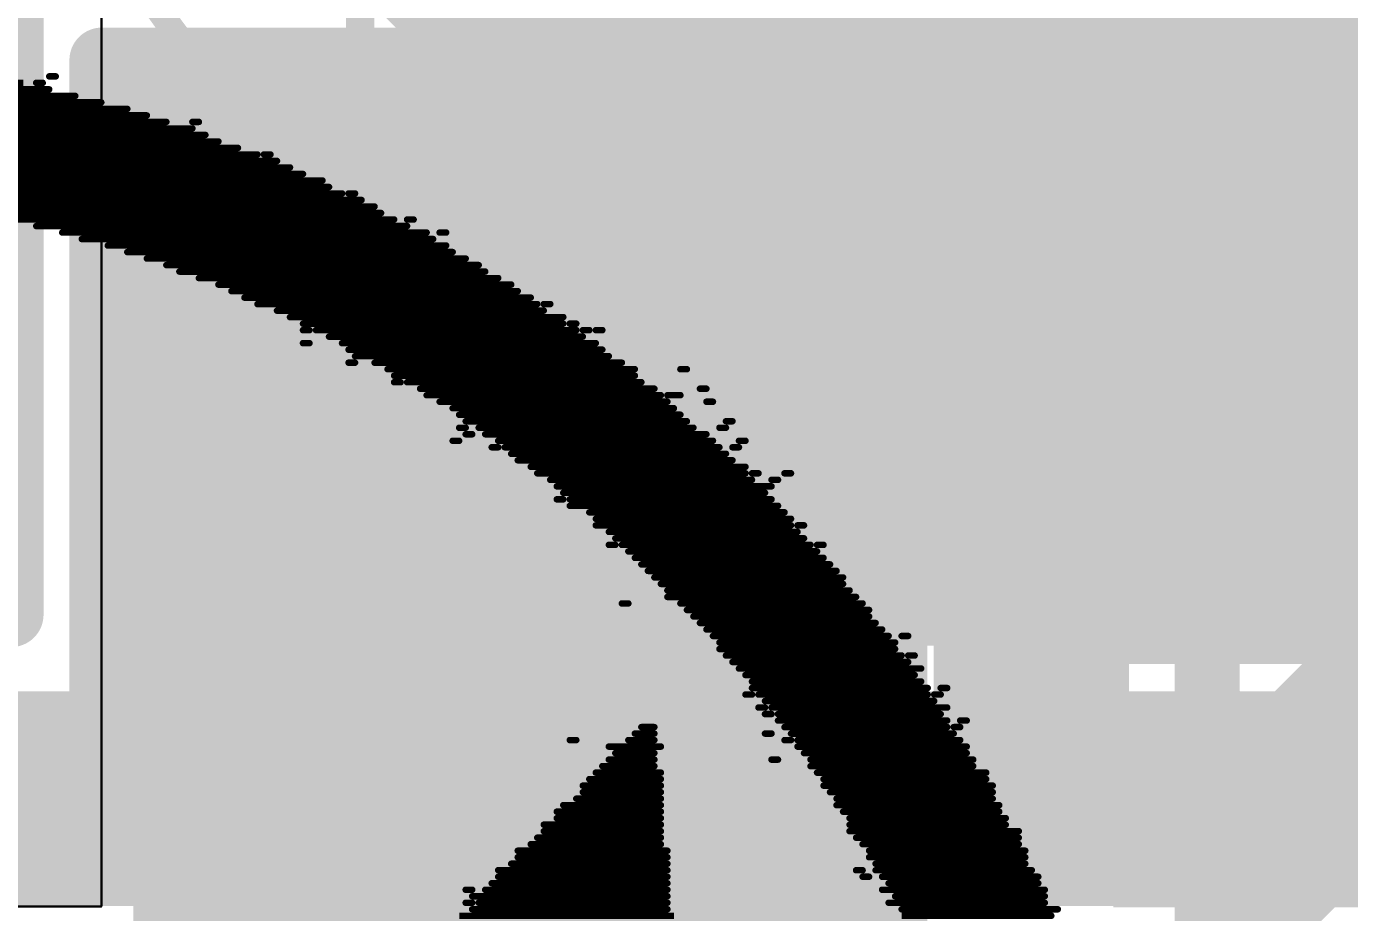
# Model space of a CAD drawing. Header units: millimetres. Extents: x -0.33 to 3.26, y -0.12 to 2.83.
# Drawn here: x 1.9495 to 2.1528, y 0.3345 to 0.4707 of the extents above; entities that cross this region are included whole.
import ezdxf

# ---------------------------------------------------------------- set-up
doc = ezdxf.new("R2010")
doc.units = ezdxf.units.MM
doc.header["$MEASUREMENT"] = 0
for name, color, linetype in [('BottomLayer', 5, 'Continuous'), ('BottomOverlay', 54, 'Continuous'), ('TopLayer', 1, 'Continuous'), ('TopOverlay', 2, 'Continuous'), ('TopPaste', 8, 'Continuous'), ('TopSolder', 216, 'Continuous'), ('ViaHoleLayer', 16, 'Continuous')]:
    doc.layers.add(name, color=color, linetype=linetype)
doc.styles.add('Arial', font='', dxfattribs={"height": 0.2})
doc.styles.get('Arial').set_extended_font_data('Arial')

# ---------------------------------------------------------------- blocks, each defined once
blk = doc.blocks.new('MS0530_2R2M_44')
at = {"layer": 'TopOverlay', "const_width": 0.01}
for points in [[(-0.10236, -0.06136), (-0.10236, -0.11319)], [(-0.10236, -0.11319), (0.10236, -0.11319)]]:
    blk.add_lwpolyline(points, dxfattribs=at)
at = {"layer": 'TopOverlay', "const_width": 0.005}
blk.add_lwpolyline([(-0.10486, -0.11319, 1), (-0.09986, -0.11319, 1)], format="xyb", close=True, dxfattribs=at)
blk.add_lwpolyline([(-0.10486, -0.11319, 1), (-0.09986, -0.11319, 1)], format="xyb", close=True, dxfattribs=at)
blk = doc.blocks.new('C__0402_58')
at = {"layer": 'TopLayer'}
for points in [[(-0.0275, -0.0125), (-0.0275, 0.0125), (-0.0095, 0.0125), (-0.0095, -0.0125)], [(0.0095, -0.0125), (0.0095, 0.0125), (0.0275, 0.0125), (0.0275, -0.0125)]]:
    blk.add_hatch(color=1, dxfattribs=at).paths.add_polyline_path(points)
at = {"layer": 'TopPaste'}
for points in [[(-0.0275, -0.0125), (-0.0275, 0.0125), (-0.0095, 0.0125), (-0.0095, -0.0125)], [(0.0095, -0.0125), (0.0095, 0.0125), (0.0275, 0.0125), (0.0275, -0.0125)]]:
    blk.add_hatch(color=8, dxfattribs=at).paths.add_polyline_path(points)
at = {"layer": 'TopSolder'}
for points in [[(-0.0315, -0.0165), (-0.0315, 0.0165), (-0.0055, 0.0165), (-0.0055, -0.0165)], [(0.0055, -0.0165), (0.0055, 0.0165), (0.0315, 0.0165), (0.0315, -0.0165)]]:
    blk.add_hatch(color=216, dxfattribs=at).paths.add_polyline_path(points)
at = {"layer": 'TopOverlay', "const_width": 0.005}
for points in [[(-0.0325, 0.0175), (-0.0085, 0.0175)], [(-0.0325, 0.0175), (-0.0325, -0.0175)], [(0.0085, 0.0175), (0.0325, 0.0175)], [(0.0325, 0.0175), (0.0325, -0.0175)], [(-0.0325, -0.0175), (-0.0085, -0.0175)], [(0.0085, -0.0175), (0.0325, -0.0175)]]:
    blk.add_lwpolyline(points, dxfattribs=at)
at = {"layer": 'TopOverlay', "const_width": 0.0025}
for points in [[(-0.03375, 0.0175, 1), (-0.03125, 0.0175, 1)], [(-0.03375, 0.0175, 1), (-0.03125, 0.0175, 1)], [(-0.00975, 0.0175, 1), (-0.00725, 0.0175, 1)], [(0.00725, 0.0175, 1), (0.00975, 0.0175, 1)], [(0.03125, 0.0175, 1), (0.03375, 0.0175, 1)], [(0.03125, 0.0175, 1), (0.03375, 0.0175, 1)], [(-0.03375, -0.0175, 1), (-0.03125, -0.0175, 1)], [(-0.03375, -0.0175, 1), (-0.03125, -0.0175, 1)], [(-0.00975, -0.0175, 1), (-0.00725, -0.0175, 1)], [(0.00725, -0.0175, 1), (0.00975, -0.0175, 1)], [(0.03125, -0.0175, 1), (0.03375, -0.0175, 1)], [(0.03125, -0.0175, 1), (0.03375, -0.0175, 1)]]:
    blk.add_lwpolyline(points, format="xyb", close=True, dxfattribs=at)
blk = doc.blocks.new('C__0402_92')
at = {"layer": 'TopLayer'}
for points in [[(-0.0275, -0.0125), (-0.0275, 0.0125), (-0.0095, 0.0125), (-0.0095, -0.0125)], [(0.0095, -0.0125), (0.0095, 0.0125), (0.0275, 0.0125), (0.0275, -0.0125)]]:
    blk.add_hatch(color=1, dxfattribs=at).paths.add_polyline_path(points)
at = {"layer": 'TopPaste'}
for points in [[(-0.0275, -0.0125), (-0.0275, 0.0125), (-0.0095, 0.0125), (-0.0095, -0.0125)], [(0.0095, -0.0125), (0.0095, 0.0125), (0.0275, 0.0125), (0.0275, -0.0125)]]:
    blk.add_hatch(color=8, dxfattribs=at).paths.add_polyline_path(points)
at = {"layer": 'TopSolder'}
for points in [[(-0.0315, -0.0165), (-0.0315, 0.0165), (-0.0055, 0.0165), (-0.0055, -0.0165)], [(0.0055, -0.0165), (0.0055, 0.0165), (0.0315, 0.0165), (0.0315, -0.0165)]]:
    blk.add_hatch(color=216, dxfattribs=at).paths.add_polyline_path(points)
at = {"layer": 'TopOverlay', "const_width": 0.005}
for points in [[(-0.0325, 0.0175), (-0.0325, -0.0175)], [(-0.0325, 0.0175), (-0.0085, 0.0175)], [(0.0085, 0.0175), (0.0325, 0.0175)], [(0.0325, 0.0175), (0.0325, -0.0175)], [(-0.0325, -0.0175), (-0.0085, -0.0175)], [(0.0085, -0.0175), (0.0325, -0.0175)]]:
    blk.add_lwpolyline(points, dxfattribs=at)
at = {"layer": 'TopOverlay', "const_width": 0.0025}
for points in [[(-0.03375, 0.0175, 1), (-0.03125, 0.0175, 1)], [(-0.03375, 0.0175, 1), (-0.03125, 0.0175, 1)], [(-0.00975, 0.0175, 1), (-0.00725, 0.0175, 1)], [(0.00725, 0.0175, 1), (0.00975, 0.0175, 1)], [(0.03125, 0.0175, 1), (0.03375, 0.0175, 1)], [(0.03125, 0.0175, 1), (0.03375, 0.0175, 1)], [(-0.03375, -0.0175, 1), (-0.03125, -0.0175, 1)], [(-0.03375, -0.0175, 1), (-0.03125, -0.0175, 1)], [(-0.00975, -0.0175, 1), (-0.00725, -0.0175, 1)], [(0.00725, -0.0175, 1), (0.00975, -0.0175, 1)], [(0.03125, -0.0175, 1), (0.03375, -0.0175, 1)], [(0.03125, -0.0175, 1), (0.03375, -0.0175, 1)]]:
    blk.add_lwpolyline(points, format="xyb", close=True, dxfattribs=at)
blk = doc.blocks.new('TPS563201DDCR_260')
at = {"layer": 'TopLayer'}
for points in [[(-0.07323, 0.04961), (-0.02913, 0.04961), (-0.02913, 0.0252), (-0.07323, 0.0252)], [(0.02913, 0.04961), (0.07323, 0.04961), (0.07323, 0.0252), (0.02913, 0.0252)], [(-0.07323, 0.0122), (-0.02913, 0.0122), (-0.02913, -0.0122), (-0.07323, -0.0122)], [(0.02913, 0.0122), (0.07323, 0.0122), (0.07323, -0.0122), (0.02913, -0.0122)], [(-0.07323, -0.0252), (-0.02913, -0.0252), (-0.02913, -0.04961), (-0.07323, -0.04961)], [(0.02913, -0.0252), (0.07323, -0.0252), (0.07323, -0.04961), (0.02913, -0.04961)]]:
    blk.add_hatch(color=1, dxfattribs=at).paths.add_polyline_path(points)
at = {"layer": 'TopPaste'}
for points in [[(-0.07323, 0.04961), (-0.02913, 0.04961), (-0.02913, 0.0252), (-0.07323, 0.0252)], [(0.02913, 0.04961), (0.07323, 0.04961), (0.07323, 0.0252), (0.02913, 0.0252)], [(-0.07323, 0.0122), (-0.02913, 0.0122), (-0.02913, -0.0122), (-0.07323, -0.0122)], [(0.02913, 0.0122), (0.07323, 0.0122), (0.07323, -0.0122), (0.02913, -0.0122)], [(-0.07323, -0.0252), (-0.02913, -0.0252), (-0.02913, -0.04961), (-0.07323, -0.04961)], [(0.02913, -0.0252), (0.07323, -0.0252), (0.07323, -0.04961), (0.02913, -0.04961)]]:
    blk.add_hatch(color=8, dxfattribs=at).paths.add_polyline_path(points)
at = {"layer": 'TopSolder'}
for points in [[(-0.07723, 0.05361), (-0.02513, 0.05361), (-0.02513, 0.0212), (-0.07723, 0.0212)], [(0.02513, 0.05361), (0.07723, 0.05361), (0.07723, 0.0212), (0.02513, 0.0212)], [(-0.07723, 0.0162), (-0.02513, 0.0162), (-0.02513, -0.0162), (-0.07723, -0.0162)], [(0.02513, 0.0162), (0.07723, 0.0162), (0.07723, -0.0162), (0.02513, -0.0162)], [(-0.07723, -0.0212), (-0.02513, -0.0212), (-0.02513, -0.05361), (-0.07723, -0.05361)], [(0.02513, -0.0212), (0.07723, -0.0212), (0.07723, -0.05361), (0.02513, -0.05361)]]:
    blk.add_hatch(color=216, dxfattribs=at).paths.add_polyline_path(points)
at = {"layer": 'TopOverlay'}
for points, const_width in [([(-0.05434, 0.065, 1), (-0.06566, 0.065, 1)], 0.01), ([(-0.06816, 0.065, 1), (-0.06316, 0.065, 1)], 0.005), ([(-0.05684, 0.065, 1), (-0.05184, 0.065, 1)], 0.005), ([(-0.0325, 0.06, 1), (-0.0275, 0.06, 1)], 0.005), ([(0.0315, 0.06, 1), (0.0365, 0.06, 1)], 0.005), ([(-0.0325, -0.06, 1), (-0.0275, -0.06, 1)], 0.005), ([(0.0285, -0.06, 1), (0.0335, -0.06, 1)], 0.005)]:
    blk.add_lwpolyline(points, format="xyb", close=True, dxfattribs=dict(at, const_width=const_width))
at = {"layer": 'TopOverlay', "const_width": 0.01}
for points in [[(-0.03, 0.06), (0.034, 0.06)], [(-0.03, -0.06), (0.031, -0.06)]]:
    blk.add_lwpolyline(points, dxfattribs=at)
blk = doc.blocks.new('C__0402_273')
at = {"layer": 'TopLayer'}
for points in [[(-0.0275, -0.0125), (-0.0275, 0.0125), (-0.0095, 0.0125), (-0.0095, -0.0125)], [(0.0095, -0.0125), (0.0095, 0.0125), (0.0275, 0.0125), (0.0275, -0.0125)]]:
    blk.add_hatch(color=1, dxfattribs=at).paths.add_polyline_path(points)
at = {"layer": 'TopPaste'}
for points in [[(-0.0275, -0.0125), (-0.0275, 0.0125), (-0.0095, 0.0125), (-0.0095, -0.0125)], [(0.0095, -0.0125), (0.0095, 0.0125), (0.0275, 0.0125), (0.0275, -0.0125)]]:
    blk.add_hatch(color=8, dxfattribs=at).paths.add_polyline_path(points)
at = {"layer": 'TopSolder'}
for points in [[(-0.0315, -0.0165), (-0.0315, 0.0165), (-0.0055, 0.0165), (-0.0055, -0.0165)], [(0.0055, -0.0165), (0.0055, 0.0165), (0.0315, 0.0165), (0.0315, -0.0165)]]:
    blk.add_hatch(color=216, dxfattribs=at).paths.add_polyline_path(points)
at = {"layer": 'TopOverlay', "const_width": 0.005}
for points in [[(-0.0325, 0.0175), (-0.0325, -0.0175)], [(-0.0325, 0.0175), (-0.0085, 0.0175)], [(0.0085, 0.0175), (0.0325, 0.0175)], [(0.0325, 0.0175), (0.0325, -0.0175)], [(-0.0325, -0.0175), (-0.0085, -0.0175)], [(0.0085, -0.0175), (0.0325, -0.0175)]]:
    blk.add_lwpolyline(points, dxfattribs=at)
at = {"layer": 'TopOverlay', "const_width": 0.0025}
for points in [[(-0.03375, 0.0175, 1), (-0.03125, 0.0175, 1)], [(-0.03375, 0.0175, 1), (-0.03125, 0.0175, 1)], [(-0.00975, 0.0175, 1), (-0.00725, 0.0175, 1)], [(0.00725, 0.0175, 1), (0.00975, 0.0175, 1)], [(0.03125, 0.0175, 1), (0.03375, 0.0175, 1)], [(0.03125, 0.0175, 1), (0.03375, 0.0175, 1)], [(-0.03375, -0.0175, 1), (-0.03125, -0.0175, 1)], [(-0.03375, -0.0175, 1), (-0.03125, -0.0175, 1)], [(-0.00975, -0.0175, 1), (-0.00725, -0.0175, 1)], [(0.00725, -0.0175, 1), (0.00975, -0.0175, 1)], [(0.03125, -0.0175, 1), (0.03375, -0.0175, 1)], [(0.03125, -0.0175, 1), (0.03375, -0.0175, 1)]]:
    blk.add_lwpolyline(points, format="xyb", close=True, dxfattribs=at)

msp = doc.modelspace()

# ---------------------------------------------------------------- hatches: boundary and pattern name
at = {"layer": 'BottomLayer'}
for points in [[(2.08894, 0.4555), (2.08894, 0.4255), (2.20894, 0.4255), (2.20894, 0.4555)], [(2.08894, 0.3355), (2.11894, 0.3355), (2.11894, 0.4555), (2.08894, 0.4555)], [(1.815, 0.3355), (2.11894, 0.3355), (2.11894, 0.3685), (1.815, 0.3685)]]:
    msp.add_hatch(color=5, dxfattribs=at).paths.add_polyline_path(points)
h = msp.add_hatch(color=5, dxfattribs=at)
edge = h.paths.add_edge_path()
edge.add_arc((2.10194, 0.3515), 0.01181, 0, 360)
at = {"layer": 'TopLayer'}
for points in [[(2.03294, 0.377), (2.16594, 0.377), (2.16594, 0.6425), (2.03294, 0.6425)], [(1.9611, 0.358), (2.081, 0.358), (2.081, 0.4605), (1.9611, 0.4605)], [(2.08894, 0.3355), (2.16594, 0.3355), (2.16594, 0.3685), (2.08894, 0.3685)], [(1.973, 0.318), (2.081, 0.318), (2.081, 0.343), (1.973, 0.343)]]:
    msp.add_hatch(color=1, dxfattribs=at).paths.add_polyline_path(points)
h = msp.add_hatch(color=1, dxfattribs=at)
edge = h.paths.add_edge_path()
edge.add_arc((2.10194, 0.3515), 0.01181, 0, 360)
at = {"layer": 'ViaHoleLayer'}
h = msp.add_hatch(color=16, dxfattribs=at)
edge = h.paths.add_edge_path()
edge.add_arc((2.10194, 0.3515), 0.00591, 0, 360)

# ---------------------------------------------------------------- linework, layer by layer
at = {"layer": 'BottomLayer'}
for p, q in [((1.96104, 0.33544), (1.96104, 0.60394)), ((1.71754, 0.33544), (1.96104, 0.33544))]:
    msp.add_line(p, q, dxfattribs=at)
for points, const_width in [([(2.00394, 0.4905), (2.01725, 0.47719)], 0.025), ([(2.01725, 0.47719), (2.21483, 0.47719)], 0.025), ([(2.13094, 0.4135), (2.20844, 0.4135)], 0.01), ([(2.13094, 0.35103), (2.19341, 0.4135)], 0.01), ([(2.13094, 0.4076), (2.13684, 0.4135)], 0.01), ([(2.13094, 0.3805), (2.13094, 0.4135)], 0.01), ([(2.13094, 0.37932), (2.16513, 0.4135)], 0.01), ([(2.14054, 0.4135), (2.20844, 0.3456)], 0.01), ([(2.06838, 0.26018), (2.20844, 0.40025)], 0.01), ([(2.13094, 0.39482), (2.20916, 0.3166)], 0.01), ([(2.13094, 0.3235), (2.13094, 0.3805)], 0.01), ([(2.13094, 0.3235), (2.13094, 0.3805)], 0.01), ([(2.13094, 0.36653), (2.2373, 0.26018)], 0.01), ([(2.13094, 0.33825), (2.20901, 0.26018)], 0.01)]:
    msp.add_lwpolyline(points, dxfattribs=dict(at, const_width=const_width))
for points, const_width in [([(2.011, 0.47719, 1), (2.0235, 0.47719, 1)], 0.0125), ([(2.011, 0.47719, 1), (2.0235, 0.47719, 1)], 0.0125), ([(2.12844, 0.4135, 1), (2.13344, 0.4135, 1)], 0.005), ([(2.12844, 0.4135, 1), (2.13344, 0.4135, 1)], 0.005), ([(2.13434, 0.4135, 1), (2.13934, 0.4135, 1)], 0.005), ([(2.13804, 0.4135, 1), (2.14304, 0.4135, 1)], 0.005), ([(2.12844, 0.4076, 1), (2.13344, 0.4076, 1)], 0.005), ([(2.12844, 0.39482, 1), (2.13344, 0.39482, 1)], 0.005), ([(2.12844, 0.3805, 1), (2.13344, 0.3805, 1)], 0.005), ([(2.12844, 0.3805, 1), (2.13344, 0.3805, 1)], 0.005), ([(2.12844, 0.3805, 1), (2.13344, 0.3805, 1)], 0.005), ([(2.12844, 0.37932, 1), (2.13344, 0.37932, 1)], 0.005), ([(2.12844, 0.36653, 1), (2.13344, 0.36653, 1)], 0.005), ([(2.12844, 0.35103, 1), (2.13344, 0.35103, 1)], 0.005), ([(2.12844, 0.33825, 1), (2.13344, 0.33825, 1)], 0.005)]:
    msp.add_lwpolyline(points, format="xyb", close=True, dxfattribs=dict(at, const_width=const_width))
at = {"layer": 'BottomOverlay', "const_width": 0.001}
for points in [[(1.852, 0.462), (1.949, 0.462)], [(1.951, 0.462), (1.952, 0.462)], [(1.953, 0.463), (1.954, 0.463)], [(1.844, 0.46), (1.957, 0.46)], [(1.848, 0.461), (1.953, 0.461)], [(1.836, 0.458), (1.965, 0.458)], [(1.839, 0.459), (1.961, 0.459)], [(1.827, 0.455), (1.975, 0.455)], [(1.829, 0.456), (1.971, 0.456)], [(1.833, 0.457), (1.968, 0.457)], [(1.975, 0.456), (1.976, 0.456)], [(1.821, 0.453), (1.979, 0.453)], [(1.824, 0.454), (1.977, 0.454)], [(1.816, 0.451), (1.985, 0.451)], [(1.819, 0.452), (1.982, 0.452)], [(1.986, 0.451), (1.987, 0.451)], [(1.811, 0.449), (1.99, 0.449)], [(1.813, 0.45), (1.988, 0.45)], [(1.806, 0.447), (1.995, 0.447)], [(1.809, 0.448), (1.992, 0.448)], [(1.913, 0.446), (1.996, 0.446)], [(1.923, 0.445), (1.998, 0.445)], [(1.999, 0.445), (2, 0.445)], [(1.93, 0.444), (2.001, 0.444)], [(1.938, 0.443), (2.003, 0.443)], [(1.942, 0.442), (2.004, 0.442)], [(1.947, 0.441), (2.006, 0.441)], [(2.008, 0.441), (2.009, 0.441)], [(1.951, 0.44), (2.008, 0.44)], [(1.955, 0.439), (2.011, 0.439)], [(2.013, 0.439), (2.014, 0.439)], [(1.958, 0.438), (2.012, 0.438)], [(1.962, 0.437), (2.014, 0.437)], [(1.965, 0.436), (2.015, 0.436)], [(1.968, 0.435), (2.017, 0.435)], [(1.971, 0.434), (2.019, 0.434)], [(1.973, 0.433), (2.02, 0.433)], [(1.976, 0.432), (2.022, 0.432)], [(1.979, 0.431), (2.024, 0.431)], [(1.981, 0.43), (2.025, 0.43)], [(1.983, 0.429), (2.027, 0.429)], [(1.985, 0.428), (2.028, 0.428)], [(1.988, 0.427), (2.029, 0.427)], [(2.029, 0.428), (2.03, 0.428)], [(1.99, 0.426), (2.032, 0.426)], [(1.992, 0.425), (2.032, 0.425)], [(2.033, 0.425), (2.034, 0.425)], [(1.992, 0.424), (1.993, 0.424)], [(1.994, 0.424), (2.034, 0.424)], [(1.996, 0.423), (2.035, 0.423)], [(2.035, 0.424), (2.036, 0.424)], [(2.037, 0.424), (2.038, 0.424)], [(1.992, 0.422), (1.993, 0.422)], [(1.998, 0.422), (2.037, 0.422)], [(1.999, 0.421), (2.038, 0.421)], [(1.999, 0.419), (2, 0.419)], [(2, 0.42), (2.039, 0.42)], [(2.003, 0.419), (2.041, 0.419)], [(2.005, 0.418), (2.043, 0.418)], [(2.006, 0.417), (2.043, 0.417)], [(2.05, 0.418), (2.051, 0.418)], [(2.006, 0.416), (2.007, 0.416)], [(2.008, 0.416), (2.044, 0.416)], [(2.01, 0.415), (2.046, 0.415)], [(2.053, 0.415), (2.054, 0.415)], [(2.011, 0.414), (2.047, 0.414)], [(2.013, 0.413), (2.048, 0.413)], [(2.048, 0.414), (2.05, 0.414)], [(2.054, 0.413), (2.055, 0.413)], [(2.015, 0.412), (2.049, 0.412)], [(2.016, 0.411), (2.05, 0.411)], [(2.016, 0.409), (2.017, 0.409)], [(2.017, 0.41), (2.051, 0.41)], [(2.019, 0.409), (2.052, 0.409)], [(2.056, 0.409), (2.057, 0.409)], [(2.057, 0.41), (2.058, 0.41)], [(2.015, 0.407), (2.016, 0.407)], [(2.017, 0.408), (2.018, 0.408)], [(2.02, 0.408), (2.054, 0.408)], [(2.022, 0.407), (2.055, 0.407)], [(2.059, 0.407), (2.06, 0.407)], [(2.021, 0.406), (2.022, 0.406)], [(2.023, 0.406), (2.056, 0.406)], [(2.024, 0.405), (2.057, 0.405)], [(2.058, 0.406), (2.059, 0.406)], [(2.025, 0.404), (2.058, 0.404)], [(2.027, 0.403), (2.06, 0.403)], [(2.028, 0.402), (2.06, 0.402)], [(2.03, 0.401), (2.061, 0.401)], [(2.061, 0.402), (2.062, 0.402)], [(2.064, 0.401), (2.065, 0.401)], [(2.066, 0.402), (2.067, 0.402)], [(2.031, 0.4), (2.064, 0.4)], [(2.032, 0.399), (2.063, 0.399)], [(2.031, 0.398), (2.032, 0.398)], [(2.033, 0.398), (2.064, 0.398)], [(2.033, 0.397), (2.065, 0.397)], [(2.036, 0.396), (2.066, 0.396)], [(2.037, 0.395), (2.067, 0.395)], [(2.037, 0.394), (2.067, 0.394)], [(2.068, 0.394), (2.069, 0.394)], [(2.039, 0.393), (2.068, 0.393)], [(2.04, 0.392), (2.069, 0.392)], [(2.039, 0.391), (2.04, 0.391)], [(2.041, 0.391), (2.07, 0.391)], [(2.042, 0.39), (2.071, 0.39)], [(2.071, 0.391), (2.072, 0.391)], [(2.043, 0.389), (2.072, 0.389)], [(2.044, 0.388), (2.073, 0.388)], [(2.045, 0.387), (2.074, 0.387)], [(2.046, 0.386), (2.075, 0.386)], [(2.047, 0.385), (2.075, 0.385)], [(2.048, 0.384), (2.076, 0.384)], [(2.041, 0.382), (2.042, 0.382)], [(2.048, 0.383), (2.077, 0.383)], [(2.05, 0.382), (2.078, 0.382)], [(2.051, 0.381), (2.079, 0.381)], [(2.052, 0.38), (2.079, 0.38)], [(2.053, 0.379), (2.08, 0.379)], [(2.054, 0.378), (2.081, 0.378)], [(2.055, 0.377), (2.082, 0.377)], [(2.056, 0.376), (2.083, 0.376)], [(2.084, 0.377), (2.085, 0.377)], [(2.056, 0.375), (2.083, 0.375)], [(2.057, 0.374), (2.084, 0.374)], [(2.085, 0.374), (2.086, 0.374)], [(2.058, 0.373), (2.085, 0.373)], [(2.059, 0.372), (2.087, 0.372)], [(2.06, 0.371), (2.086, 0.371)], [(2.061, 0.37), (2.087, 0.37)], [(2.06, 0.368), (2.061, 0.368)], [(2.061, 0.369), (2.088, 0.369)], [(2.062, 0.368), (2.088, 0.368)], [(2.089, 0.368), (2.09, 0.368)], [(2.09, 0.369), (2.091, 0.369)], [(2.062, 0.366), (2.063, 0.366)], [(2.063, 0.367), (2.089, 0.367)], [(2.064, 0.366), (2.091, 0.366)], [(2.063, 0.365), (2.064, 0.365)], [(2.065, 0.365), (2.09, 0.365)], [(2.065, 0.364), (2.091, 0.364)], [(2.093, 0.364), (2.094, 0.364)], [(2.043, 0.362), (2.046, 0.362)], [(2.044, 0.363), (2.046, 0.363)], [(2.063, 0.362), (2.064, 0.362)], [(2.066, 0.363), (2.091, 0.363)], [(2.067, 0.362), (2.092, 0.362)], [(2.092, 0.363), (2.093, 0.363)], [(2.033, 0.361), (2.034, 0.361)], [(2.039, 0.36), (2.047, 0.36)], [(2.042, 0.361), (2.046, 0.361)], [(2.066, 0.361), (2.067, 0.361)], [(2.068, 0.361), (2.093, 0.361)], [(2.068, 0.36), (2.094, 0.36)], [(2.039, 0.358), (2.046, 0.358)], [(2.04, 0.359), (2.046, 0.359)], [(2.064, 0.358), (2.065, 0.358)], [(2.069, 0.359), (2.094, 0.359)], [(2.07, 0.358), (2.095, 0.358)], [(2.037, 0.356), (2.047, 0.356)], [(2.038, 0.357), (2.046, 0.357)], [(2.07, 0.357), (2.095, 0.357)], [(2.071, 0.356), (2.097, 0.356)], [(2.035, 0.354), (2.047, 0.354)], [(2.036, 0.355), (2.047, 0.355)], [(2.072, 0.355), (2.097, 0.355)], [(2.072, 0.354), (2.098, 0.354)], [(2.034, 0.352), (2.047, 0.352)], [(2.035, 0.353), (2.047, 0.353)], [(2.073, 0.353), (2.098, 0.353)], [(2.074, 0.352), (2.098, 0.352)], [(2.031, 0.35), (2.047, 0.35)], [(2.032, 0.351), (2.047, 0.351)], [(2.074, 0.351), (2.099, 0.351)], [(2.075, 0.35), (2.099, 0.35)], [(2.029, 0.348), (2.047, 0.348)], [(2.031, 0.349), (2.047, 0.349)], [(2.076, 0.349), (2.1, 0.349)], [(2.076, 0.348), (2.1, 0.348)], [(2.028, 0.346), (2.047, 0.346)], [(2.029, 0.347), (2.047, 0.347)], [(2.076, 0.347), (2.102, 0.347)], [(2.077, 0.346), (2.102, 0.346)], [(2.025, 0.344), (2.048, 0.344)], [(2.027, 0.345), (2.047, 0.345)], [(2.078, 0.345), (2.102, 0.345)], [(2.079, 0.344), (2.103, 0.344)], [(2.024, 0.342), (2.048, 0.342)], [(2.025, 0.343), (2.048, 0.343)], [(2.079, 0.343), (2.103, 0.343)], [(2.08, 0.342), (2.103, 0.342)], [(2.022, 0.341), (2.048, 0.341)], [(2.022, 0.34), (2.048, 0.34)], [(2.077, 0.341), (2.078, 0.341)], [(2.078, 0.34), (2.079, 0.34)], [(2.08, 0.341), (2.104, 0.341)], [(2.081, 0.34), (2.105, 0.34)], [(2.017, 0.338), (2.018, 0.338)], [(2.02, 0.338), (2.048, 0.338)], [(2.021, 0.339), (2.048, 0.339)], [(2.081, 0.338), (2.106, 0.338)], [(2.082, 0.339), (2.105, 0.339)], [(2.017, 0.336), (2.018, 0.336)], [(2.018, 0.337), (2.048, 0.337)], [(2.019, 0.336), (2.048, 0.336)], [(2.082, 0.336), (2.106, 0.336)], [(2.083, 0.337), (2.106, 0.337)], [(2.016, 0.334), (2.049, 0.334)], [(2.018, 0.335), (2.048, 0.335)], [(2.084, 0.335), (2.108, 0.335)], [(2.084, 0.334), (2.107, 0.334)]]:
    msp.add_lwpolyline(points, dxfattribs=at)
at = {"layer": 'BottomOverlay', "const_width": 0.0005}
for points in [[(1.95075, 0.462, 1), (1.95125, 0.462, 1)], [(1.95175, 0.462, 1), (1.95225, 0.462, 1)], [(1.95275, 0.463, 1), (1.95325, 0.463, 1)], [(1.95375, 0.463, 1), (1.95425, 0.463, 1)], [(1.95275, 0.461, 1), (1.95325, 0.461, 1)], [(1.95675, 0.46, 1), (1.95725, 0.46, 1)], [(1.96075, 0.459, 1), (1.96125, 0.459, 1)], [(1.96475, 0.458, 1), (1.96525, 0.458, 1)], [(1.96775, 0.457, 1), (1.96825, 0.457, 1)], [(1.97075, 0.456, 1), (1.97125, 0.456, 1)], [(1.97475, 0.456, 1), (1.97525, 0.456, 1)], [(1.97475, 0.455, 1), (1.97525, 0.455, 1)], [(1.97575, 0.456, 1), (1.97625, 0.456, 1)], [(1.97675, 0.454, 1), (1.97725, 0.454, 1)], [(1.97875, 0.453, 1), (1.97925, 0.453, 1)], [(1.98175, 0.452, 1), (1.98225, 0.452, 1)], [(1.98475, 0.451, 1), (1.98525, 0.451, 1)], [(1.98575, 0.451, 1), (1.98625, 0.451, 1)], [(1.98675, 0.451, 1), (1.98725, 0.451, 1)], [(1.98775, 0.45, 1), (1.98825, 0.45, 1)], [(1.98975, 0.449, 1), (1.99025, 0.449, 1)], [(1.99175, 0.448, 1), (1.99225, 0.448, 1)], [(1.99475, 0.447, 1), (1.99525, 0.447, 1)], [(1.99575, 0.446, 1), (1.99625, 0.446, 1)], [(1.99775, 0.445, 1), (1.99825, 0.445, 1)], [(1.99875, 0.445, 1), (1.99925, 0.445, 1)], [(1.99975, 0.445, 1), (2.00025, 0.445, 1)], [(2.00075, 0.444, 1), (2.00125, 0.444, 1)], [(2.00275, 0.443, 1), (2.00325, 0.443, 1)], [(2.00375, 0.442, 1), (2.00425, 0.442, 1)], [(2.00575, 0.441, 1), (2.00625, 0.441, 1)], [(2.00775, 0.441, 1), (2.00825, 0.441, 1)], [(2.00875, 0.441, 1), (2.00925, 0.441, 1)], [(1.95075, 0.44, 1), (1.95125, 0.44, 1)], [(1.95475, 0.439, 1), (1.95525, 0.439, 1)], [(2.00775, 0.44, 1), (2.00825, 0.44, 1)], [(2.01075, 0.439, 1), (2.01125, 0.439, 1)], [(2.01275, 0.439, 1), (2.01325, 0.439, 1)], [(2.01375, 0.439, 1), (2.01425, 0.439, 1)], [(1.95775, 0.438, 1), (1.95825, 0.438, 1)], [(1.96175, 0.437, 1), (1.96225, 0.437, 1)], [(2.01175, 0.438, 1), (2.01225, 0.438, 1)], [(2.01375, 0.437, 1), (2.01425, 0.437, 1)], [(1.96475, 0.436, 1), (1.96525, 0.436, 1)], [(1.96775, 0.435, 1), (1.96825, 0.435, 1)], [(2.01475, 0.436, 1), (2.01525, 0.436, 1)], [(2.01675, 0.435, 1), (2.01725, 0.435, 1)], [(1.97075, 0.434, 1), (1.97125, 0.434, 1)], [(1.97275, 0.433, 1), (1.97325, 0.433, 1)], [(2.01875, 0.434, 1), (2.01925, 0.434, 1)], [(2.01975, 0.433, 1), (2.02025, 0.433, 1)], [(1.97575, 0.432, 1), (1.97625, 0.432, 1)], [(1.97875, 0.431, 1), (1.97925, 0.431, 1)], [(2.02175, 0.432, 1), (2.02225, 0.432, 1)], [(2.02375, 0.431, 1), (2.02425, 0.431, 1)], [(1.98075, 0.43, 1), (1.98125, 0.43, 1)], [(1.98275, 0.429, 1), (1.98325, 0.429, 1)], [(2.02475, 0.43, 1), (2.02525, 0.43, 1)], [(2.02675, 0.429, 1), (2.02725, 0.429, 1)], [(1.98475, 0.428, 1), (1.98525, 0.428, 1)], [(1.98775, 0.427, 1), (1.98825, 0.427, 1)], [(2.02775, 0.428, 1), (2.02825, 0.428, 1)], [(2.02875, 0.428, 1), (2.02925, 0.428, 1)], [(2.02875, 0.427, 1), (2.02925, 0.427, 1)], [(2.02975, 0.428, 1), (2.03025, 0.428, 1)], [(1.98975, 0.426, 1), (1.99025, 0.426, 1)], [(1.99175, 0.425, 1), (1.99225, 0.425, 1)], [(2.03175, 0.426, 1), (2.03225, 0.426, 1)], [(2.03175, 0.425, 1), (2.03225, 0.425, 1)], [(2.03275, 0.425, 1), (2.03325, 0.425, 1)], [(2.03375, 0.425, 1), (2.03425, 0.425, 1)], [(1.99175, 0.424, 1), (1.99225, 0.424, 1)], [(1.99275, 0.424, 1), (1.99325, 0.424, 1)], [(1.99375, 0.424, 1), (1.99425, 0.424, 1)], [(1.99575, 0.423, 1), (1.99625, 0.423, 1)], [(2.03375, 0.424, 1), (2.03425, 0.424, 1)], [(2.03475, 0.424, 1), (2.03525, 0.424, 1)], [(2.03475, 0.423, 1), (2.03525, 0.423, 1)], [(2.03575, 0.424, 1), (2.03625, 0.424, 1)], [(2.03675, 0.424, 1), (2.03725, 0.424, 1)], [(2.03775, 0.424, 1), (2.03825, 0.424, 1)], [(1.99175, 0.422, 1), (1.99225, 0.422, 1)], [(1.99275, 0.422, 1), (1.99325, 0.422, 1)], [(1.99775, 0.422, 1), (1.99825, 0.422, 1)], [(1.99875, 0.421, 1), (1.99925, 0.421, 1)], [(2.03675, 0.422, 1), (2.03725, 0.422, 1)], [(2.03775, 0.421, 1), (2.03825, 0.421, 1)], [(1.99875, 0.419, 1), (1.99925, 0.419, 1)], [(1.99975, 0.42, 1), (2.00025, 0.42, 1)], [(1.99975, 0.419, 1), (2.00025, 0.419, 1)], [(2.00275, 0.419, 1), (2.00325, 0.419, 1)], [(2.03875, 0.42, 1), (2.03925, 0.42, 1)], [(2.04075, 0.419, 1), (2.04125, 0.419, 1)], [(2.00475, 0.418, 1), (2.00525, 0.418, 1)], [(2.00575, 0.417, 1), (2.00625, 0.417, 1)], [(2.04275, 0.418, 1), (2.04325, 0.418, 1)], [(2.04275, 0.417, 1), (2.04325, 0.417, 1)], [(2.04975, 0.418, 1), (2.05025, 0.418, 1)], [(2.05075, 0.418, 1), (2.05125, 0.418, 1)], [(2.00575, 0.416, 1), (2.00625, 0.416, 1)], [(2.00675, 0.416, 1), (2.00725, 0.416, 1)], [(2.00775, 0.416, 1), (2.00825, 0.416, 1)], [(2.00975, 0.415, 1), (2.01025, 0.415, 1)], [(2.04375, 0.416, 1), (2.04425, 0.416, 1)], [(2.04575, 0.415, 1), (2.04625, 0.415, 1)], [(2.05275, 0.415, 1), (2.05325, 0.415, 1)], [(2.05375, 0.415, 1), (2.05425, 0.415, 1)], [(2.01075, 0.414, 1), (2.01125, 0.414, 1)], [(2.01275, 0.413, 1), (2.01325, 0.413, 1)], [(2.04675, 0.414, 1), (2.04725, 0.414, 1)], [(2.04775, 0.414, 1), (2.04825, 0.414, 1)], [(2.04775, 0.413, 1), (2.04825, 0.413, 1)], [(2.04975, 0.414, 1), (2.05025, 0.414, 1)], [(2.05375, 0.413, 1), (2.05425, 0.413, 1)], [(2.05475, 0.413, 1), (2.05525, 0.413, 1)], [(2.01475, 0.412, 1), (2.01525, 0.412, 1)], [(2.01575, 0.411, 1), (2.01625, 0.411, 1)], [(2.04875, 0.412, 1), (2.04925, 0.412, 1)], [(2.04975, 0.411, 1), (2.05025, 0.411, 1)], [(2.01575, 0.409, 1), (2.01625, 0.409, 1)], [(2.01675, 0.41, 1), (2.01725, 0.41, 1)], [(2.01675, 0.409, 1), (2.01725, 0.409, 1)], [(2.01875, 0.409, 1), (2.01925, 0.409, 1)], [(2.05075, 0.41, 1), (2.05125, 0.41, 1)], [(2.05175, 0.409, 1), (2.05225, 0.409, 1)], [(2.05575, 0.409, 1), (2.05625, 0.409, 1)], [(2.05675, 0.41, 1), (2.05725, 0.41, 1)], [(2.05675, 0.409, 1), (2.05725, 0.409, 1)], [(2.05775, 0.41, 1), (2.05825, 0.41, 1)], [(2.01475, 0.407, 1), (2.01525, 0.407, 1)], [(2.01575, 0.407, 1), (2.01625, 0.407, 1)], [(2.01675, 0.408, 1), (2.01725, 0.408, 1)], [(2.01775, 0.408, 1), (2.01825, 0.408, 1)], [(2.01975, 0.408, 1), (2.02025, 0.408, 1)], [(2.02175, 0.407, 1), (2.02225, 0.407, 1)], [(2.05375, 0.408, 1), (2.05425, 0.408, 1)], [(2.05475, 0.407, 1), (2.05525, 0.407, 1)], [(2.05875, 0.407, 1), (2.05925, 0.407, 1)], [(2.05975, 0.407, 1), (2.06025, 0.407, 1)], [(2.02075, 0.406, 1), (2.02125, 0.406, 1)], [(2.02175, 0.406, 1), (2.02225, 0.406, 1)], [(2.02275, 0.406, 1), (2.02325, 0.406, 1)], [(2.02375, 0.405, 1), (2.02425, 0.405, 1)], [(2.05575, 0.406, 1), (2.05625, 0.406, 1)], [(2.05675, 0.405, 1), (2.05725, 0.405, 1)], [(2.05775, 0.406, 1), (2.05825, 0.406, 1)], [(2.05875, 0.406, 1), (2.05925, 0.406, 1)], [(2.02475, 0.404, 1), (2.02525, 0.404, 1)], [(2.02675, 0.403, 1), (2.02725, 0.403, 1)], [(2.05775, 0.404, 1), (2.05825, 0.404, 1)], [(2.05975, 0.403, 1), (2.06025, 0.403, 1)], [(2.02775, 0.402, 1), (2.02825, 0.402, 1)], [(2.02975, 0.401, 1), (2.03025, 0.401, 1)], [(2.05975, 0.402, 1), (2.06025, 0.402, 1)], [(2.06075, 0.402, 1), (2.06125, 0.402, 1)], [(2.06075, 0.401, 1), (2.06125, 0.401, 1)], [(2.06175, 0.402, 1), (2.06225, 0.402, 1)], [(2.06375, 0.401, 1), (2.06425, 0.401, 1)], [(2.06475, 0.401, 1), (2.06525, 0.401, 1)], [(2.06575, 0.402, 1), (2.06625, 0.402, 1)], [(2.06675, 0.402, 1), (2.06725, 0.402, 1)], [(2.03075, 0.4, 1), (2.03125, 0.4, 1)], [(2.03175, 0.399, 1), (2.03225, 0.399, 1)], [(2.06275, 0.399, 1), (2.06325, 0.399, 1)], [(2.06375, 0.4, 1), (2.06425, 0.4, 1)], [(2.03075, 0.398, 1), (2.03125, 0.398, 1)], [(2.03175, 0.398, 1), (2.03225, 0.398, 1)], [(2.03275, 0.398, 1), (2.03325, 0.398, 1)], [(2.03275, 0.397, 1), (2.03325, 0.397, 1)], [(2.06375, 0.398, 1), (2.06425, 0.398, 1)], [(2.06475, 0.397, 1), (2.06525, 0.397, 1)], [(2.03575, 0.396, 1), (2.03625, 0.396, 1)], [(2.03675, 0.395, 1), (2.03725, 0.395, 1)], [(2.03675, 0.394, 1), (2.03725, 0.394, 1)], [(2.06575, 0.396, 1), (2.06625, 0.396, 1)], [(2.06675, 0.395, 1), (2.06725, 0.395, 1)], [(2.06675, 0.394, 1), (2.06725, 0.394, 1)], [(2.06775, 0.394, 1), (2.06825, 0.394, 1)], [(2.06875, 0.394, 1), (2.06925, 0.394, 1)], [(2.03875, 0.393, 1), (2.03925, 0.393, 1)], [(2.03975, 0.392, 1), (2.04025, 0.392, 1)], [(2.06775, 0.393, 1), (2.06825, 0.393, 1)], [(2.06875, 0.392, 1), (2.06925, 0.392, 1)], [(2.03875, 0.391, 1), (2.03925, 0.391, 1)], [(2.03975, 0.391, 1), (2.04025, 0.391, 1)], [(2.04075, 0.391, 1), (2.04125, 0.391, 1)], [(2.04175, 0.39, 1), (2.04225, 0.39, 1)], [(2.06975, 0.391, 1), (2.07025, 0.391, 1)], [(2.07075, 0.391, 1), (2.07125, 0.391, 1)], [(2.07075, 0.39, 1), (2.07125, 0.39, 1)], [(2.07175, 0.391, 1), (2.07225, 0.391, 1)], [(2.04275, 0.389, 1), (2.04325, 0.389, 1)], [(2.04375, 0.388, 1), (2.04425, 0.388, 1)], [(2.07175, 0.389, 1), (2.07225, 0.389, 1)], [(2.07275, 0.388, 1), (2.07325, 0.388, 1)], [(2.04475, 0.387, 1), (2.04525, 0.387, 1)], [(2.04575, 0.386, 1), (2.04625, 0.386, 1)], [(2.07375, 0.387, 1), (2.07425, 0.387, 1)], [(2.07475, 0.386, 1), (2.07525, 0.386, 1)], [(2.04675, 0.385, 1), (2.04725, 0.385, 1)], [(2.04775, 0.384, 1), (2.04825, 0.384, 1)], [(2.07475, 0.385, 1), (2.07525, 0.385, 1)], [(2.07575, 0.384, 1), (2.07625, 0.384, 1)], [(2.04075, 0.382, 1), (2.04125, 0.382, 1)], [(2.04175, 0.382, 1), (2.04225, 0.382, 1)], [(2.04775, 0.383, 1), (2.04825, 0.383, 1)], [(2.04975, 0.382, 1), (2.05025, 0.382, 1)], [(2.07675, 0.383, 1), (2.07725, 0.383, 1)], [(2.07775, 0.382, 1), (2.07825, 0.382, 1)], [(2.05075, 0.381, 1), (2.05125, 0.381, 1)], [(2.05175, 0.38, 1), (2.05225, 0.38, 1)], [(2.07875, 0.381, 1), (2.07925, 0.381, 1)], [(2.07875, 0.38, 1), (2.07925, 0.38, 1)], [(2.05275, 0.379, 1), (2.05325, 0.379, 1)], [(2.05375, 0.378, 1), (2.05425, 0.378, 1)], [(2.07975, 0.379, 1), (2.08025, 0.379, 1)], [(2.08075, 0.378, 1), (2.08125, 0.378, 1)], [(2.05475, 0.377, 1), (2.05525, 0.377, 1)], [(2.05575, 0.376, 1), (2.05625, 0.376, 1)], [(2.08175, 0.377, 1), (2.08225, 0.377, 1)], [(2.08275, 0.376, 1), (2.08325, 0.376, 1)], [(2.08375, 0.377, 1), (2.08425, 0.377, 1)], [(2.08475, 0.377, 1), (2.08525, 0.377, 1)], [(2.05575, 0.375, 1), (2.05625, 0.375, 1)], [(2.05675, 0.374, 1), (2.05725, 0.374, 1)], [(2.08275, 0.375, 1), (2.08325, 0.375, 1)], [(2.08375, 0.374, 1), (2.08425, 0.374, 1)], [(2.08475, 0.374, 1), (2.08525, 0.374, 1)], [(2.08575, 0.374, 1), (2.08625, 0.374, 1)], [(2.05775, 0.373, 1), (2.05825, 0.373, 1)], [(2.05875, 0.372, 1), (2.05925, 0.372, 1)], [(2.08475, 0.373, 1), (2.08525, 0.373, 1)], [(2.08675, 0.372, 1), (2.08725, 0.372, 1)], [(2.05975, 0.371, 1), (2.06025, 0.371, 1)], [(2.06075, 0.37, 1), (2.06125, 0.37, 1)], [(2.08575, 0.371, 1), (2.08625, 0.371, 1)], [(2.08675, 0.37, 1), (2.08725, 0.37, 1)], [(2.05975, 0.368, 1), (2.06025, 0.368, 1)], [(2.06075, 0.369, 1), (2.06125, 0.369, 1)], [(2.06075, 0.368, 1), (2.06125, 0.368, 1)], [(2.06175, 0.368, 1), (2.06225, 0.368, 1)], [(2.08775, 0.369, 1), (2.08825, 0.369, 1)], [(2.08775, 0.368, 1), (2.08825, 0.368, 1)], [(2.08875, 0.368, 1), (2.08925, 0.368, 1)], [(2.08975, 0.369, 1), (2.09025, 0.369, 1)], [(2.08975, 0.368, 1), (2.09025, 0.368, 1)], [(2.09075, 0.369, 1), (2.09125, 0.369, 1)], [(2.06175, 0.366, 1), (2.06225, 0.366, 1)], [(2.06275, 0.367, 1), (2.06325, 0.367, 1)], [(2.06275, 0.366, 1), (2.06325, 0.366, 1)], [(2.06375, 0.366, 1), (2.06425, 0.366, 1)], [(2.08875, 0.367, 1), (2.08925, 0.367, 1)], [(2.09075, 0.366, 1), (2.09125, 0.366, 1)], [(2.06275, 0.365, 1), (2.06325, 0.365, 1)], [(2.06375, 0.365, 1), (2.06425, 0.365, 1)], [(2.06475, 0.365, 1), (2.06525, 0.365, 1)], [(2.06475, 0.364, 1), (2.06525, 0.364, 1)], [(2.08975, 0.365, 1), (2.09025, 0.365, 1)], [(2.09075, 0.364, 1), (2.09125, 0.364, 1)], [(2.09275, 0.364, 1), (2.09325, 0.364, 1)], [(2.09375, 0.364, 1), (2.09425, 0.364, 1)], [(2.04275, 0.362, 1), (2.04325, 0.362, 1)], [(2.04375, 0.363, 1), (2.04425, 0.363, 1)], [(2.04575, 0.363, 1), (2.04625, 0.363, 1)], [(2.04575, 0.362, 1), (2.04625, 0.362, 1)], [(2.06275, 0.362, 1), (2.06325, 0.362, 1)], [(2.06375, 0.362, 1), (2.06425, 0.362, 1)], [(2.06575, 0.363, 1), (2.06625, 0.363, 1)], [(2.06675, 0.362, 1), (2.06725, 0.362, 1)], [(2.09075, 0.363, 1), (2.09125, 0.363, 1)], [(2.09175, 0.363, 1), (2.09225, 0.363, 1)], [(2.09175, 0.362, 1), (2.09225, 0.362, 1)], [(2.09275, 0.363, 1), (2.09325, 0.363, 1)], [(2.03275, 0.361, 1), (2.03325, 0.361, 1)], [(2.03375, 0.361, 1), (2.03425, 0.361, 1)], [(2.03875, 0.36, 1), (2.03925, 0.36, 1)], [(2.04175, 0.361, 1), (2.04225, 0.361, 1)], [(2.04575, 0.361, 1), (2.04625, 0.361, 1)], [(2.04675, 0.36, 1), (2.04725, 0.36, 1)], [(2.06575, 0.361, 1), (2.06625, 0.361, 1)], [(2.06675, 0.361, 1), (2.06725, 0.361, 1)], [(2.06775, 0.361, 1), (2.06825, 0.361, 1)], [(2.06775, 0.36, 1), (2.06825, 0.36, 1)], [(2.09275, 0.361, 1), (2.09325, 0.361, 1)], [(2.09375, 0.36, 1), (2.09425, 0.36, 1)], [(2.03875, 0.358, 1), (2.03925, 0.358, 1)], [(2.03975, 0.359, 1), (2.04025, 0.359, 1)], [(2.04575, 0.359, 1), (2.04625, 0.359, 1)], [(2.04575, 0.358, 1), (2.04625, 0.358, 1)], [(2.06375, 0.358, 1), (2.06425, 0.358, 1)], [(2.06475, 0.358, 1), (2.06525, 0.358, 1)], [(2.06875, 0.359, 1), (2.06925, 0.359, 1)], [(2.06975, 0.358, 1), (2.07025, 0.358, 1)], [(2.09375, 0.359, 1), (2.09425, 0.359, 1)], [(2.09475, 0.358, 1), (2.09525, 0.358, 1)], [(2.03675, 0.356, 1), (2.03725, 0.356, 1)], [(2.03775, 0.357, 1), (2.03825, 0.357, 1)], [(2.04575, 0.357, 1), (2.04625, 0.357, 1)], [(2.04675, 0.356, 1), (2.04725, 0.356, 1)], [(2.06975, 0.357, 1), (2.07025, 0.357, 1)], [(2.07075, 0.356, 1), (2.07125, 0.356, 1)], [(2.09475, 0.357, 1), (2.09525, 0.357, 1)], [(2.09675, 0.356, 1), (2.09725, 0.356, 1)], [(2.03475, 0.354, 1), (2.03525, 0.354, 1)], [(2.03575, 0.355, 1), (2.03625, 0.355, 1)], [(2.04675, 0.355, 1), (2.04725, 0.355, 1)], [(2.04675, 0.354, 1), (2.04725, 0.354, 1)], [(2.07175, 0.355, 1), (2.07225, 0.355, 1)], [(2.07175, 0.354, 1), (2.07225, 0.354, 1)], [(2.09675, 0.355, 1), (2.09725, 0.355, 1)], [(2.09775, 0.354, 1), (2.09825, 0.354, 1)], [(2.03375, 0.352, 1), (2.03425, 0.352, 1)], [(2.03475, 0.353, 1), (2.03525, 0.353, 1)], [(2.04675, 0.353, 1), (2.04725, 0.353, 1)], [(2.04675, 0.352, 1), (2.04725, 0.352, 1)], [(2.07275, 0.353, 1), (2.07325, 0.353, 1)], [(2.07375, 0.352, 1), (2.07425, 0.352, 1)], [(2.09775, 0.353, 1), (2.09825, 0.353, 1)], [(2.09775, 0.352, 1), (2.09825, 0.352, 1)], [(2.03075, 0.35, 1), (2.03125, 0.35, 1)], [(2.03175, 0.351, 1), (2.03225, 0.351, 1)], [(2.04675, 0.351, 1), (2.04725, 0.351, 1)], [(2.04675, 0.35, 1), (2.04725, 0.35, 1)], [(2.07375, 0.351, 1), (2.07425, 0.351, 1)], [(2.07475, 0.35, 1), (2.07525, 0.35, 1)], [(2.09875, 0.351, 1), (2.09925, 0.351, 1)], [(2.09875, 0.35, 1), (2.09925, 0.35, 1)], [(2.02875, 0.348, 1), (2.02925, 0.348, 1)], [(2.03075, 0.349, 1), (2.03125, 0.349, 1)], [(2.04675, 0.349, 1), (2.04725, 0.349, 1)], [(2.04675, 0.348, 1), (2.04725, 0.348, 1)], [(2.07575, 0.349, 1), (2.07625, 0.349, 1)], [(2.07575, 0.348, 1), (2.07625, 0.348, 1)], [(2.09975, 0.349, 1), (2.10025, 0.349, 1)], [(2.09975, 0.348, 1), (2.10025, 0.348, 1)], [(2.02775, 0.346, 1), (2.02825, 0.346, 1)], [(2.02875, 0.347, 1), (2.02925, 0.347, 1)], [(2.04675, 0.347, 1), (2.04725, 0.347, 1)], [(2.04675, 0.346, 1), (2.04725, 0.346, 1)], [(2.07575, 0.347, 1), (2.07625, 0.347, 1)], [(2.07675, 0.346, 1), (2.07725, 0.346, 1)], [(2.10175, 0.347, 1), (2.10225, 0.347, 1)], [(2.10175, 0.346, 1), (2.10225, 0.346, 1)], [(2.02475, 0.344, 1), (2.02525, 0.344, 1)], [(2.02675, 0.345, 1), (2.02725, 0.345, 1)], [(2.04675, 0.345, 1), (2.04725, 0.345, 1)], [(2.04775, 0.344, 1), (2.04825, 0.344, 1)], [(2.07775, 0.345, 1), (2.07825, 0.345, 1)], [(2.07875, 0.344, 1), (2.07925, 0.344, 1)], [(2.10175, 0.345, 1), (2.10225, 0.345, 1)], [(2.10275, 0.344, 1), (2.10325, 0.344, 1)], [(2.02375, 0.342, 1), (2.02425, 0.342, 1)], [(2.02475, 0.343, 1), (2.02525, 0.343, 1)], [(2.04775, 0.343, 1), (2.04825, 0.343, 1)], [(2.04775, 0.342, 1), (2.04825, 0.342, 1)], [(2.07875, 0.343, 1), (2.07925, 0.343, 1)], [(2.07975, 0.342, 1), (2.08025, 0.342, 1)], [(2.10275, 0.343, 1), (2.10325, 0.343, 1)], [(2.10275, 0.342, 1), (2.10325, 0.342, 1)], [(2.02175, 0.341, 1), (2.02225, 0.341, 1)], [(2.02175, 0.34, 1), (2.02225, 0.34, 1)], [(2.04775, 0.341, 1), (2.04825, 0.341, 1)], [(2.04775, 0.34, 1), (2.04825, 0.34, 1)], [(2.07675, 0.341, 1), (2.07725, 0.341, 1)], [(2.07775, 0.341, 1), (2.07825, 0.341, 1)], [(2.07775, 0.34, 1), (2.07825, 0.34, 1)], [(2.07875, 0.34, 1), (2.07925, 0.34, 1)], [(2.07975, 0.341, 1), (2.08025, 0.341, 1)], [(2.08075, 0.34, 1), (2.08125, 0.34, 1)], [(2.10375, 0.341, 1), (2.10425, 0.341, 1)], [(2.10475, 0.34, 1), (2.10525, 0.34, 1)], [(2.01675, 0.338, 1), (2.01725, 0.338, 1)], [(2.01775, 0.338, 1), (2.01825, 0.338, 1)], [(2.01975, 0.338, 1), (2.02025, 0.338, 1)], [(2.02075, 0.339, 1), (2.02125, 0.339, 1)], [(2.04775, 0.339, 1), (2.04825, 0.339, 1)], [(2.04775, 0.338, 1), (2.04825, 0.338, 1)], [(2.08075, 0.338, 1), (2.08125, 0.338, 1)], [(2.08175, 0.339, 1), (2.08225, 0.339, 1)], [(2.10475, 0.339, 1), (2.10525, 0.339, 1)], [(2.10575, 0.338, 1), (2.10625, 0.338, 1)], [(2.01675, 0.336, 1), (2.01725, 0.336, 1)], [(2.01775, 0.337, 1), (2.01825, 0.337, 1)], [(2.01775, 0.336, 1), (2.01825, 0.336, 1)], [(2.01875, 0.336, 1), (2.01925, 0.336, 1)], [(2.04775, 0.337, 1), (2.04825, 0.337, 1)], [(2.04775, 0.336, 1), (2.04825, 0.336, 1)], [(2.08175, 0.336, 1), (2.08225, 0.336, 1)], [(2.08275, 0.337, 1), (2.08325, 0.337, 1)], [(2.10575, 0.337, 1), (2.10625, 0.337, 1)], [(2.10575, 0.336, 1), (2.10625, 0.336, 1)], [(2.01775, 0.335, 1), (2.01825, 0.335, 1)], [(2.04775, 0.335, 1), (2.04825, 0.335, 1)], [(2.08375, 0.335, 1), (2.08425, 0.335, 1)], [(2.10675, 0.334, 1), (2.10725, 0.334, 1)], [(2.10775, 0.335, 1), (2.10825, 0.335, 1)]]:
    msp.add_lwpolyline(points, format="xyb", close=True, dxfattribs=at)
at = {"layer": 'TopLayer'}
for p, q in [((1.9611, 0.3355), (1.9611, 0.604)), ((1.7176, 0.3355), (1.9611, 0.3355))]:
    msp.add_line(p, q, dxfattribs=at)
at = {"layer": 'TopLayer', "const_width": 0.01}
for points in [[(1.9611, 0.35938), (2.24422, 0.6425)], [(1.9611, 0.38484), (2.21876, 0.6425)], [(1.98217, 0.355), (2.26967, 0.6425)], [(2.00763, 0.355), (2.29513, 0.6425)], [(2.03308, 0.355), (2.31831, 0.64023)], [(2.03294, 0.57766), (2.16394, 0.44666)], [(2.03294, 0.55221), (2.16394, 0.42121)], [(2.03294, 0.52675), (2.21093, 0.34877)], [(2.03294, 0.4655), (2.03294, 0.513)], [(2.03294, 0.5013), (2.15374, 0.3805)], [(2.03294, 0.47584), (2.12828, 0.3805)], [(1.9611, 0.43575), (1.99085, 0.4655)], [(1.9611, 0.4655), (2.03294, 0.4655)], [(1.9611, 0.46121), (1.96539, 0.4655)], [(1.9611, 0.4103), (2.0163, 0.4655)], [(1.9611, 0.355), (1.9611, 0.4655)], [(1.96692, 0.4655), (2.07694, 0.35547)], [(1.99237, 0.4655), (2.07737, 0.3805)], [(2.01783, 0.4655), (2.10283, 0.3805)], [(2.08404, 0.3805), (2.16394, 0.4604)], [(1.9611, 0.44586), (2.05196, 0.355)], [(2.10949, 0.3805), (2.16394, 0.43495)], [(1.9611, 0.4204), (2.0265, 0.355)], [(2.13495, 0.3805), (2.16394, 0.40949)], [(1.9611, 0.39495), (2.00105, 0.355)], [(2.07694, 0.3805), (2.17794, 0.3805)], [(2.07694, 0.355), (2.07694, 0.3805)], [(2.05854, 0.355), (2.07694, 0.3734)], [(1.9611, 0.36949), (1.97559, 0.355)], [(1.9611, 0.355), (2.07694, 0.355)]]:
    msp.add_lwpolyline(points, dxfattribs=at)
at = {"layer": 'TopLayer', "const_width": 0.005}
for points in [[(1.9586, 0.4655, 1), (1.9636, 0.4655, 1)], [(1.9586, 0.4655, 1), (1.9636, 0.4655, 1)], [(1.96289, 0.4655, 1), (1.96789, 0.4655, 1)], [(1.96442, 0.4655, 1), (1.96942, 0.4655, 1)], [(1.98835, 0.4655, 1), (1.99335, 0.4655, 1)], [(1.98987, 0.4655, 1), (1.99487, 0.4655, 1)], [(2.0138, 0.4655, 1), (2.0188, 0.4655, 1)], [(2.01533, 0.4655, 1), (2.02033, 0.4655, 1)], [(2.03044, 0.4655, 1), (2.03544, 0.4655, 1)], [(2.03044, 0.4655, 1), (2.03544, 0.4655, 1)], [(1.9586, 0.46121, 1), (1.9636, 0.46121, 1)], [(1.9586, 0.44586, 1), (1.9636, 0.44586, 1)], [(1.9586, 0.43575, 1), (1.9636, 0.43575, 1)], [(1.9586, 0.4204, 1), (1.9636, 0.4204, 1)], [(1.9586, 0.4103, 1), (1.9636, 0.4103, 1)], [(1.9586, 0.39495, 1), (1.9636, 0.39495, 1)], [(1.9586, 0.38484, 1), (1.9636, 0.38484, 1)], [(2.07444, 0.3805, 1), (2.07944, 0.3805, 1)], [(2.07444, 0.3805, 1), (2.07944, 0.3805, 1)], [(2.07487, 0.3805, 1), (2.07987, 0.3805, 1)], [(2.08154, 0.3805, 1), (2.08654, 0.3805, 1)], [(2.10033, 0.3805, 1), (2.10533, 0.3805, 1)], [(2.10699, 0.3805, 1), (2.11199, 0.3805, 1)], [(2.12578, 0.3805, 1), (2.13078, 0.3805, 1)], [(2.13245, 0.3805, 1), (2.13745, 0.3805, 1)], [(2.15124, 0.3805, 1), (2.15624, 0.3805, 1)], [(2.07444, 0.3734, 1), (2.07944, 0.3734, 1)], [(1.9586, 0.36949, 1), (1.9636, 0.36949, 1)], [(1.9586, 0.35938, 1), (1.9636, 0.35938, 1)], [(1.9586, 0.355, 1), (1.9636, 0.355, 1)], [(1.9586, 0.355, 1), (1.9636, 0.355, 1)], [(1.97309, 0.355, 1), (1.97809, 0.355, 1)], [(1.97967, 0.355, 1), (1.98467, 0.355, 1)], [(1.99855, 0.355, 1), (2.00355, 0.355, 1)], [(2.00513, 0.355, 1), (2.01013, 0.355, 1)], [(2.024, 0.355, 1), (2.029, 0.355, 1)], [(2.03058, 0.355, 1), (2.03558, 0.355, 1)], [(2.04946, 0.355, 1), (2.05446, 0.355, 1)], [(2.05604, 0.355, 1), (2.06104, 0.355, 1)], [(2.07444, 0.35547, 1), (2.07944, 0.35547, 1)], [(2.07444, 0.355, 1), (2.07944, 0.355, 1)], [(2.07444, 0.355, 1), (2.07944, 0.355, 1)]]:
    msp.add_lwpolyline(points, format="xyb", close=True, dxfattribs=at)

# ---------------------------------------------------------------- block references
at = {"rotation": 90}
for name, p in [('MS0530_2R2M_44', (1.83394, 0.48265)), ('C__0402_58', (1.98594, 0.3495)), ('C__0402_92', (2.02694, 0.3495)), ('C__0402_273', (2.06794, 0.3495))]:
    msp.add_blockref(name, p, dxfattribs=at)
msp.add_blockref('TPS563201DDCR_260', (2.19379, 0.3515))

# ---------------------------------------------------------------- texts
at = {"layer": 'TopOverlay', "style": 'Arial'}
for s, p in [('CF1', (2.00294, 0.3905)), ('C1', (2.05194, 0.3905))]:
    msp.add_text(s, height=0.04, rotation=90, dxfattribs=at).set_placement(p)
msp.add_text('U1', height=0.04, dxfattribs=at).set_placement((2.09694, 0.4295))
at = {"layer": 'TopOverlay', "style": 'Arial', "text_generation_flag": 2}
msp.add_text('#', height=0.04, rotation=180, dxfattribs=at).set_placement((2.06094, 0.4295))

doc.saveas('drawing.dxf')
